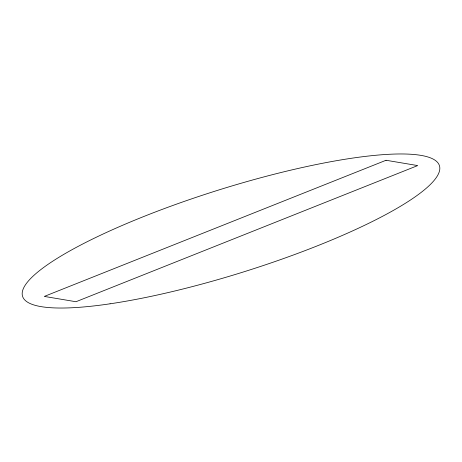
<?xml version="1.0" encoding="UTF-8"?>
<svg xmlns="http://www.w3.org/2000/svg" width="462" height="462" viewBox="0 0 462 462"><rect width="100%" height="100%" fill="white"/><g stroke="black" fill="none" stroke-linecap="round" stroke-linejoin="round"><path stroke-width="0.69" d="M386.036 160.268L44.306 296.419L75.964 301.732L417.694 165.581L386.036 160.268M110.077 303.8A218.422 42.799 -17.4 0 0 438.9 172.788A218.422 42.799 -17.4 0 0 144.023 216.412A218.422 42.799 -17.4 0 0 110.077 303.8"/></g></svg>
